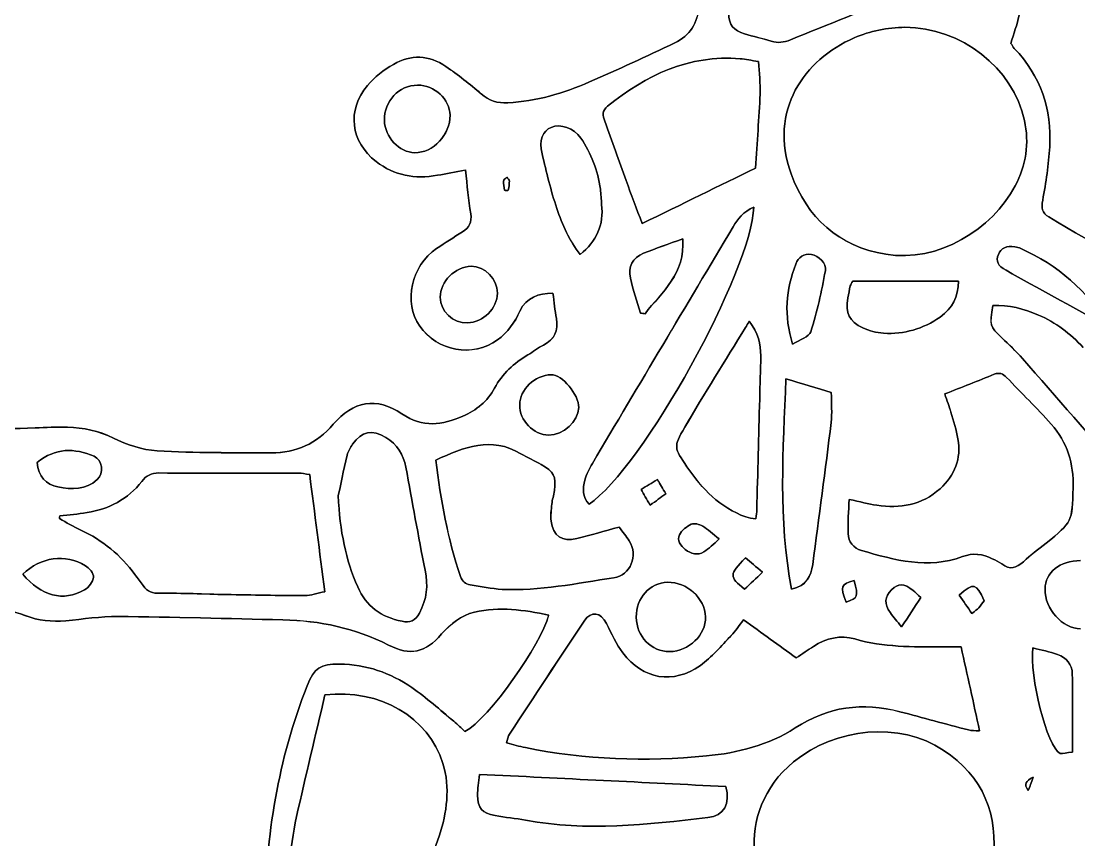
# Model space of a CAD drawing. Extents: x 0 to 300, y 0 to 232.
# Drawn here: x 101.83 to 148.93, y 76.62 to 113.09 of the extents above; entities that cross this region are included whole.
import ezdxf

# ---------------------------------------------------------------- set-up
doc = ezdxf.new("R2010")
doc.units = 0
doc.layers.get('0').update_dxf_attribs({"linetype": 'CONTINUOUS'})

msp = doc.modelspace()

# ---------------------------------------------------------------- linework, layer by layer
at = {"color": 7}
for points in [[(141.189753, 112.816847)], [(141.189753, 112.816847)], [(119.481703, 110.240276)], [(119.481703, 110.240276)], [(123.452517, 106.140826)], [(123.452517, 106.140826)], [(134.451775, 104.810687)], [(134.451775, 104.810687)], [(129.483786, 104.074074)], [(129.483786, 104.074074)], [(126.724349, 102.696717)], [(126.724349, 102.696717)], [(121.865536, 102.171014)], [(121.865536, 102.171014)], [(138.864585, 101.512527)], [(138.864585, 101.512527)], [(129.412672, 100.081225)], [(129.412672, 100.081225)], [(134.248162, 99.728372)], [(134.248162, 99.728372)], [(136.183846, 98.695711)], [(136.183846, 98.695711)], [(135.887083, 97.15967)], [(135.887083, 97.15967)], [(126.660103, 95.879468)], [(126.660103, 95.879468)], [(102.539316, 93.431103)], [(102.539316, 93.431103)], [(115.950882, 91.955015)], [(115.950882, 91.955015)], [(129.839215, 91.526755)], [(129.839215, 91.526755)], [(138.700321, 91.78374)], [(138.700321, 91.78374)], [(103.555664, 91.052707)], [(103.555664, 91.052707)], [(128.458566, 90.550328)], [(128.458566, 90.550328)], [(132.921028, 90.021906)], [(132.921028, 90.021906)], [(101.910018, 88.45596)], [(101.910018, 88.45596)], [(138.924968, 88.171073)], [(138.924968, 88.171073)], [(134.046981, 87.786025)], [(134.046981, 87.786025)], [(141.892025, 87.414571)], [(141.892025, 87.414571)], [(143.607069, 87.51559)], [(143.607069, 87.51559)], [(129.223797, 86.544028)], [(129.223797, 86.544028)], [(133.997187, 86.42455)], [(133.997187, 86.42455)], [(115.359646, 83.073161)], [(115.359646, 83.073161)], [(148.647603, 80.526495)], [(148.647603, 80.526495)], [(122.234844, 79.537046)], [(122.234844, 79.537046)], [(146.901795, 79.409842)], [(146.901795, 79.409842)]]:
    msp.add_lwpolyline(points, close=True, dxfattribs=at)
for points in [[(141.124934, 114.255446), (139.436648, 113.615417), (137.762241, 112.938471), (136.089552, 112.258235)], [(136.089695, 112.258378), (137.762385, 112.938615), (139.436791, 113.61556), (141.125078, 114.255589)], [(132.027877, 113.757074), (131.949895, 113.022893), (131.622225, 112.440242), (130.942132, 112.119726)], [(130.942561, 112.11944), (131.622511, 112.439956), (131.950324, 113.02275), (132.028307, 113.756787)], [(134.03997, 112.524949), (133.57322, 112.667464), (133.340703, 112.93518), (133.341275, 113.418243)], [(133.341418, 113.418386), (133.340846, 112.935324), (133.573363, 112.667607), (134.040113, 112.525092)], [(146.273929, 113.35786), (146.180779, 112.93747), (146.032683, 112.529099), (145.905622, 112.101984)], [(145.905765, 112.101984), (146.03297, 112.529099), (146.180922, 112.93747), (146.274072, 113.35786)], [(141.189753, 112.816847), (140.402058, 112.812269), (139.642694, 112.655731), (138.922536, 112.344516)], [(138.922536, 112.344373), (139.642694, 112.655731), (140.402058, 112.812269), (141.189753, 112.816847)], [(146.512455, 108.670895), (146.01909, 110.997493), (143.671744, 112.825146), (141.189753, 112.816847)], [(141.189753, 112.816847), (143.671887, 112.825146), (146.019233, 110.997493), (146.512455, 108.670752)], [(130.942132, 112.119726), (129.681104, 111.525342), (128.416499, 110.936824), (127.137728, 110.381789)], [(127.138157, 110.381503), (128.416928, 110.936538), (129.68139, 111.524913), (130.942561, 112.11944)], [(135.230742, 112.201143), (134.838397, 112.323769), (134.433174, 112.404899), (134.03997, 112.524949)], [(134.040113, 112.525092), (134.43346, 112.405042), (134.838683, 112.324055), (135.230885, 112.201286)], [(138.922536, 112.344516), (136.701965, 111.384687), (135.098243, 109.103161), (136.1196, 106.293214)], [(136.1196, 106.293071), (135.098243, 109.103018), (136.701965, 111.384544), (138.922536, 112.344373)], [(136.089552, 112.258235), (135.796652, 112.139186), (135.531655, 112.106848), (135.230742, 112.201143)], [(135.230885, 112.201286), (135.531941, 112.107135), (135.796938, 112.139329), (136.089695, 112.258378)], [(145.905622, 112.101984), (145.954844, 112.027864), (145.994765, 111.9433), (146.056007, 111.87934)], [(146.05615, 111.87934), (145.994908, 111.943157), (145.954987, 112.027864), (145.905765, 112.101984)], [(146.056007, 111.87934), (147.23619, 110.651365), (147.731701, 109.167121), (147.635404, 107.491141)], [(147.635547, 107.491141), (147.731844, 109.167121), (147.236333, 110.651365), (146.05615, 111.87934)], [(118.407833, 111.167195), (117.979859, 110.920655), (117.569628, 110.593844), (117.249685, 110.219242)], [(117.250114, 110.218956), (117.570057, 110.593558), (117.980288, 110.920369), (118.408262, 111.166908)], [(120.742015, 111.071469), (119.995386, 111.59016), (119.182937, 111.61377), (118.407833, 111.167195)], [(118.408262, 111.166908), (119.183366, 111.613484), (119.995815, 111.589874), (120.742444, 111.071183)], [(133.853814, 111.41817), (131.566707, 111.597029), (129.667224, 110.692717), (127.941163, 109.298762)], [(127.941163, 109.298762), (129.667224, 110.692574), (131.566707, 111.597029), (133.853814, 111.41817)], [(134.666835, 111.290679), (134.341312, 111.34262), (134.099065, 111.398853), (133.853814, 111.41817)], [(133.853814, 111.41817), (134.099065, 111.398853), (134.341312, 111.342763), (134.666835, 111.290679)], [(134.738379, 109.845784), (134.758554, 110.315826), (134.694165, 110.789444), (134.666835, 111.290679)], [(134.666835, 111.290679), (134.694308, 110.789444), (134.758697, 110.315826), (134.738379, 109.845784)], [(122.314115, 109.85394), (121.815742, 110.289498), (121.28589, 110.693576), (120.742015, 111.071469)], [(120.742444, 111.071183), (121.286319, 110.69329), (121.816171, 110.289211), (122.314544, 109.853654)], [(119.481703, 110.240276), (118.665104, 110.238129), (117.989303, 109.521978), (118.007475, 108.678049)], [(118.007618, 108.678049), (117.989303, 109.522121), (118.665104, 110.238272), (119.481703, 110.240276)], [(120.929746, 108.89683), (120.917726, 109.621137), (120.248078, 110.242279), (119.481703, 110.240276)], [(119.481703, 110.240276), (120.248078, 110.242279), (120.917726, 109.621137), (120.929889, 108.89683)], [(127.137728, 110.381789), (125.978865, 109.878837), (124.777504, 109.520261), (123.500594, 109.453296)], [(123.501023, 109.45301), (124.777934, 109.520117), (125.979294, 109.878694), (127.138157, 110.381503)], [(117.249685, 110.219242), (116.321049, 109.131779), (116.500766, 107.712926), (117.638024, 106.837947)], [(117.638453, 106.837661), (116.501196, 107.71264), (116.321478, 109.131493), (117.250114, 110.218956)], [(123.500594, 109.453296), (123.038136, 109.428971), (122.668685, 109.544299), (122.314115, 109.85394)], [(122.314544, 109.853654), (122.668971, 109.544013), (123.038422, 109.428685), (123.501023, 109.45301)], [(134.527611, 106.541471), (134.605165, 107.714214), (134.692591, 108.779212), (134.738379, 109.845784)], [(134.738379, 109.845784), (134.692591, 108.779212), (134.605165, 107.714357), (134.527611, 106.541471)], [(127.941163, 109.298762), (127.69076, 109.096579), (127.730109, 108.886384), (127.824547, 108.629972)], [(127.824547, 108.629972), (127.730109, 108.886384), (127.69076, 109.096579), (127.941163, 109.298762)], [(119.363942, 107.230006), (120.166804, 107.217987), (120.943911, 108.045317), (120.929746, 108.89683)], [(120.929889, 108.89683), (120.944054, 108.045317), (120.166947, 107.217987), (119.364085, 107.230006)], [(118.007475, 108.678049), (118.02393, 107.913677), (118.654372, 107.240595), (119.363942, 107.230006)], [(119.364085, 107.230006), (118.654515, 107.240595), (118.02393, 107.913677), (118.007618, 108.678049)], [(125.026762, 107.178781), (124.883818, 107.779604), (125.055952, 108.210154), (125.432844, 108.360252)], [(125.432987, 108.360252), (125.055952, 108.210154), (124.883961, 107.779604), (125.026905, 107.178781)], [(125.432844, 108.360252), (125.857097, 108.529238), (126.441609, 108.33464), (126.751536, 107.881912)], [(126.751679, 107.881912), (126.441752, 108.33464), (125.857241, 108.529095), (125.432987, 108.360252)], [(127.824547, 108.629972), (128.147781, 107.75113), (128.453845, 106.866279), (128.772643, 105.985863)], [(128.772643, 105.985863), (128.453702, 106.866135), (128.147781, 107.75113), (127.824547, 108.629972)], [(146.097931, 105.747623), (146.58872, 106.674542), (146.729518, 107.646819), (146.512455, 108.670895)], [(146.512455, 108.670752), (146.729518, 107.646819), (146.588577, 106.674399), (146.097931, 105.74748)], [(126.751536, 107.881912), (127.221291, 107.195952), (127.505176, 106.430578), (127.62494, 105.607683)], [(127.625083, 105.607683), (127.505462, 106.430578), (127.221434, 107.195952), (126.751679, 107.881912)], [(147.635404, 107.491141), (147.589759, 106.694431), (147.467562, 105.89815), (147.322472, 105.112315)], [(147.322615, 105.112315), (147.467705, 105.89815), (147.589759, 106.694431), (147.635547, 107.491141)], [(125.685536, 104.744438), (125.420252, 105.540718), (125.221218, 106.361038), (125.026762, 107.178781)], [(125.026905, 107.178781), (125.221361, 106.361038), (125.420395, 105.540862), (125.685679, 104.744438)], [(117.638024, 106.837947), (118.448756, 106.21423), (119.369952, 106.044958), (120.364837, 106.224962)], [(120.365266, 106.224675), (119.370381, 106.044672), (118.449042, 106.213944), (117.638453, 106.837661)], [(120.364837, 106.224962), (120.762906, 106.296934), (121.159973, 106.374774), (121.612415, 106.46034)], [(121.612844, 106.460054), (121.160402, 106.374488), (120.763335, 106.296648), (120.365266, 106.224675)], [(121.612415, 106.46034), (121.694118, 105.769944), (121.751639, 105.136497), (121.84994, 104.509346)], [(121.850369, 104.50906), (121.752068, 105.136211), (121.694547, 105.769658), (121.612844, 106.460054)], [(129.483786, 104.074074), (131.241756, 104.934172), (132.936052, 105.762933), (134.527611, 106.541471)], [(134.527611, 106.541471), (132.936052, 105.762933), (131.241756, 104.934172), (129.483786, 104.074074)], [(123.452517, 106.140826), (123.386696, 106.064847), (123.312148, 106.018201), (123.310574, 105.969265)], [(123.310574, 105.969265), (123.312005, 106.018057), (123.386696, 106.064847), (123.452517, 106.140826)], [(123.572281, 105.974988), (123.571422, 106.027072), (123.500165, 106.077868), (123.452517, 106.140826)], [(123.452517, 106.140826), (123.500165, 106.078011), (123.571422, 106.027072), (123.572281, 105.974988)], [(128.772643, 105.985863), (128.996002, 105.369157), (129.229664, 104.756171), (129.483786, 104.074074)], [(129.483786, 104.074074), (129.229664, 104.756171), (128.996002, 105.369157), (128.772643, 105.985863)], [(136.1196, 106.293214), (136.836467, 104.3209), (138.220979, 103.060158), (140.335808, 102.704873)], [(140.335808, 102.70473), (138.220979, 103.060015), (136.836467, 104.320757), (136.1196, 106.293071)], [(123.310574, 105.969265), (123.306281, 105.832473), (123.327458, 105.693679), (123.354073, 105.558891)], [(123.354073, 105.558891), (123.327458, 105.693679), (123.306424, 105.832473), (123.310574, 105.969265)], [(123.354073, 105.558891), (123.356648, 105.546442), (123.521342, 105.545297), (123.523631, 105.556458)], [(123.523631, 105.556458), (123.521342, 105.545297), (123.356648, 105.546442), (123.354073, 105.558891)], [(123.523631, 105.556458), (123.55139, 105.694108), (123.574856, 105.835192), (123.572281, 105.974988)], [(123.572281, 105.974988), (123.574856, 105.835192), (123.55139, 105.694108), (123.523631, 105.556458)], [(127.62494, 105.607683), (127.657707, 105.38275), (127.657707, 105.153238), (127.681746, 104.926874)], [(127.681889, 104.926874), (127.65785, 105.153238), (127.657707, 105.38275), (127.625083, 105.607683)], [(140.335808, 102.704873), (142.665269, 102.313529), (145.082012, 103.829681), (146.097931, 105.747623)], [(146.097931, 105.74748), (145.082012, 103.829681), (142.665412, 102.313386), (140.335808, 102.70473)], [(147.322472, 105.112315), (147.259657, 104.770766), (147.286986, 104.552415), (147.593765, 104.366688)], [(147.593908, 104.366688), (147.287129, 104.552415), (147.2598, 104.770766), (147.322615, 105.112315)], [(126.724349, 102.696717), (126.237566, 103.314138), (125.926781, 104.019844), (125.685536, 104.744438)], [(125.685679, 104.744438), (125.926781, 104.019844), (126.237423, 103.314138), (126.724349, 102.696717)], [(126.724349, 102.696717), (127.46783, 103.287667), (127.778473, 104.020417), (127.681889, 104.926874)], [(127.681746, 104.926874), (127.778473, 104.020274), (127.46783, 103.287524), (126.724349, 102.696717)], [(127.11927, 91.573687), (129.488795, 93.157806), (134.39683, 102.009612), (134.451775, 104.810687)], [(134.451775, 104.810687), (134.39683, 102.009612), (129.488795, 93.157949), (127.11927, 91.573544)], [(134.451775, 104.810687), (133.994755, 104.598918), (133.746212, 104.280406), (133.534729, 103.925264)], [(133.534729, 103.925121), (133.746212, 104.280406), (133.994612, 104.598775), (134.451775, 104.810687)], [(121.84994, 104.509346), (121.90789, 104.139322), (121.786409, 103.893641), (121.482348, 103.703478)], [(121.482778, 103.703192), (121.786838, 103.893355), (121.908319, 104.139036), (121.850369, 104.50906)], [(147.593765, 104.366688), (149.692855, 103.096216), (151.833011, 101.930198), (154.321727, 101.612688)], [(154.32187, 101.612688), (151.833154, 101.930198), (149.692998, 103.096216), (147.593908, 104.366688)], [(121.482348, 103.703478), (121.094868, 103.461518), (120.710107, 103.214835), (120.330639, 102.960569)], [(120.331069, 102.960283), (120.710536, 103.214549), (121.095441, 103.461232), (121.482778, 103.703192)], [(133.534729, 103.925264), (131.444225, 100.414618), (129.352576, 96.904689), (127.267222, 93.390895)], [(127.267222, 93.390752), (129.352576, 96.904545), (131.444225, 100.414475), (133.534729, 103.925121)], [(131.29012, 103.392407), (130.651808, 103.158316), (130.092336, 102.970013), (129.546173, 102.748228)], [(129.546316, 102.748228), (130.092336, 102.970013), (130.651951, 103.158316), (131.290263, 103.392407)], [(129.61328, 100.059762), (130.362056, 101.026746), (131.418183, 101.832327), (131.29012, 103.392407)], [(131.290263, 103.392407), (131.418326, 101.832327), (130.362199, 101.026746), (129.613424, 100.059762)], [(120.330639, 102.960569), (119.193811, 102.198201), (118.839957, 100.566863), (119.577142, 99.506444)], [(119.577571, 99.506158), (118.840386, 100.566577), (119.19424, 102.197915), (120.331069, 102.960283)], [(129.546173, 102.748228), (129.057243, 102.549766), (128.843328, 102.155275), (128.959229, 101.644167)], [(128.959372, 101.644167), (128.843471, 102.155275), (129.057387, 102.549766), (129.546316, 102.748228)], [(137.029206, 102.70058), (136.683364, 102.752091), (136.44498, 102.570943), (136.329509, 102.272177)], [(136.329509, 102.272034), (136.445123, 102.5708), (136.683507, 102.751948), (137.029206, 102.700437)], [(137.642764, 101.970406), (137.702145, 102.29922), (137.334554, 102.655221), (137.029206, 102.70058)], [(137.029206, 102.700437), (137.334554, 102.655221), (137.702145, 102.299077), (137.642764, 101.970263)], [(145.69371, 101.991583), (145.317677, 102.201349), (145.233971, 102.396806), (145.350587, 102.693998)], [(145.350587, 102.694141), (145.234114, 102.396949), (145.31782, 102.201492), (145.69371, 101.991726)], [(146.08677, 103.040126), (145.716747, 103.100938), (145.462338, 102.978742), (145.350587, 102.694141)], [(145.350587, 102.693998), (145.462195, 102.978598), (145.716747, 103.100795), (146.08677, 103.039983)], [(146.347905, 102.962716), (146.26563, 102.999346), (146.175771, 103.025388), (146.08677, 103.040126)], [(146.08677, 103.039983), (146.175771, 103.025245), (146.26563, 102.999203), (146.347905, 102.962573)], [(150.257763, 99.521182), (149.296933, 101.086413), (147.996842, 102.229966), (146.347905, 102.962716)], [(146.347905, 102.962573), (147.996842, 102.229966), (149.296933, 101.086556), (150.257763, 99.521182)], [(136.329509, 102.272177), (135.890947, 101.13821), (135.781628, 99.986072), (136.183846, 98.695711)], [(136.183846, 98.695711), (135.781628, 99.986215), (135.89109, 101.13821), (136.329509, 102.272034)], [(121.865536, 102.171014), (121.164981, 102.16157), (120.491469, 101.487773), (120.489323, 100.793943)], [(120.489466, 100.793943), (120.491469, 101.48763), (121.164838, 102.161427), (121.865536, 102.171014)], [(121.865536, 102.171014), (122.48124, 102.179456), (123.043716, 101.603673), (123.037134, 100.972086)], [(123.036991, 100.972086), (123.043716, 101.603673), (122.48124, 102.179313), (121.865536, 102.171014)], [(136.995008, 99.251605), (137.275029, 100.138317), (137.477355, 101.053932), (137.642764, 101.970406)], [(137.642764, 101.970263), (137.477212, 101.053789), (137.275029, 100.138174), (136.995008, 99.251462)], [(145.69371, 101.991726), (147.130449, 101.190867), (148.570765, 100.396876), (150.01151, 99.603314)], [(150.01151, 99.603171), (148.570908, 100.396732), (147.130449, 101.190867), (145.69371, 101.991583)], [(128.959229, 101.644167), (129.079136, 101.116175), (129.25914, 100.601776), (129.412672, 100.081225)], [(129.412672, 100.081225), (129.25914, 100.601776), (129.079136, 101.116032), (128.959372, 101.644167)], [(138.649668, 100.758886), (138.679717, 100.939319), (138.713199, 101.119466), (138.755124, 101.297323)], [(138.755124, 101.29718), (138.713199, 101.119323), (138.679717, 100.939176), (138.649668, 100.758743)], [(138.864585, 101.512527), (138.814791, 101.417087), (138.770291, 101.360568), (138.755124, 101.29718)], [(138.755124, 101.297323), (138.770148, 101.360711), (138.814791, 101.417087), (138.864585, 101.512527)], [(143.56958, 101.512384), (141.985747, 101.512527), (140.42023, 101.512527), (138.864585, 101.512527)], [(138.864585, 101.512527), (140.42023, 101.512527), (141.985747, 101.512527), (143.56958, 101.512527)], [(143.56958, 101.512527), (143.566003, 100.810541), (143.314455, 100.295856), (142.757417, 99.911237)], [(142.757417, 99.911094), (143.314455, 100.295713), (143.56586, 100.810398), (143.56958, 101.512384)], [(121.703991, 99.648815), (122.418711, 99.679293), (123.029837, 100.28584), (123.036991, 100.972086)], [(123.037134, 100.972086), (123.02998, 100.28584), (122.418854, 99.679293), (121.704134, 99.648815)], [(124.042894, 100.177237), (124.32678, 100.797091), (124.861497, 100.957205), (125.511399, 100.973374)], [(125.511828, 100.973088), (124.861926, 100.956919), (124.327209, 100.796804), (124.043324, 100.17695)], [(125.511399, 100.973374), (125.565056, 100.568866), (125.599684, 100.205425), (125.66393, 99.847564)], [(125.664359, 99.847277), (125.600113, 100.205139), (125.565486, 100.56858), (125.511828, 100.973088)], [(120.489323, 100.793943), (120.48732, 100.167936), (121.066823, 99.621772), (121.703991, 99.648815)], [(121.704134, 99.648815), (121.066823, 99.621772), (120.487463, 100.167936), (120.489466, 100.793943)], [(139.316026, 99.425886), (138.69145, 99.71807), (138.535485, 100.071495), (138.649668, 100.758886)], [(138.649668, 100.758743), (138.535485, 100.071209), (138.69145, 99.717927), (139.316026, 99.425742)], [(145.099039, 100.423347), (144.952518, 99.529624), (144.964823, 99.495855), (145.497394, 98.982601)], [(145.49768, 98.982601), (144.96511, 99.495855), (144.952661, 99.529624), (145.099325, 100.423347)], [(147.134455, 99.998664), (146.483408, 100.275251), (145.810898, 100.463411), (145.099039, 100.423347)], [(145.099325, 100.423347), (145.811184, 100.463411), (146.483694, 100.275251), (147.134741, 99.998664)], [(123.044432, 98.891169), (123.503599, 99.219554), (123.809662, 99.668132), (124.042894, 100.177237)], [(124.043324, 100.17695), (123.810092, 99.667703), (123.504028, 99.219268), (123.044861, 98.890882)], [(129.412672, 100.081225), (129.479494, 100.074071), (129.546459, 100.066916), (129.61328, 100.059762)], [(129.613424, 100.059762), (129.546459, 100.067059), (129.479494, 100.074071), (129.412672, 100.081225)], [(142.757417, 99.911237), (141.993331, 99.383532), (141.155841, 99.130554), (140.236649, 99.190936)], [(140.236649, 99.190793), (141.155841, 99.13041), (141.993331, 99.383389), (142.757417, 99.911094)], [(149.120649, 98.557775), (148.559461, 99.170904), (147.904694, 99.671423), (147.134455, 99.998664)], [(147.134741, 99.998664), (147.90498, 99.671423), (148.559747, 99.170904), (149.120935, 98.557775)], [(119.577142, 99.506444), (120.359114, 98.381778), (121.93708, 98.099467), (123.044432, 98.891169)], [(123.044861, 98.890882), (121.937509, 98.099181), (120.359543, 98.381349), (119.577571, 99.506158)], [(125.66393, 99.847564), (125.761372, 99.305406), (125.593102, 98.915207), (125.087431, 98.663517)], [(125.087861, 98.663231), (125.593674, 98.915064), (125.761801, 99.30512), (125.664359, 99.847277)], [(131.382125, 94.997479), (132.254528, 96.498178), (133.184165, 97.965823), (134.089192, 99.447778)], [(134.089335, 99.447492), (133.184309, 97.96568), (132.254671, 96.498035), (131.382268, 94.997193)], [(134.089192, 99.447778), (134.136983, 99.525617), (134.17948, 99.606748), (134.248162, 99.728372)], [(134.248162, 99.728372), (134.17948, 99.606605), (134.136983, 99.525617), (134.089335, 99.447492)], [(134.766138, 98.174588), (134.76857, 98.704583), (134.666835, 99.209681), (134.248162, 99.728372)], [(134.248162, 99.728372), (134.666692, 99.209681), (134.768427, 98.704583), (134.765995, 98.174874)], [(140.236649, 99.190936), (139.924719, 99.211398), (139.598909, 99.293673), (139.316026, 99.425886)], [(139.316026, 99.425742), (139.598909, 99.29353), (139.924719, 99.211255), (140.236649, 99.190793)], [(136.183846, 98.695711), (136.50937, 98.90791), (136.92375, 99.025671), (136.995008, 99.251605)], [(136.995008, 99.251462), (136.92375, 99.025527), (136.50937, 98.90791), (136.183846, 98.695711)], [(145.497394, 98.982601), (145.810469, 98.681117), (146.136851, 98.389791), (146.422453, 98.063695)], [(146.422739, 98.063695), (146.137137, 98.389791), (145.810898, 98.680973), (145.49768, 98.982601)], [(125.087431, 98.663517), (124.843181, 98.541893), (124.628121, 98.363177), (124.393458, 98.220519)], [(124.393887, 98.220233), (124.628551, 98.362891), (124.843611, 98.541606), (125.087861, 98.663231)], [(124.393458, 98.220519), (123.77804, 97.846632), (123.257775, 97.391614), (122.909787, 96.738135)], [(122.910216, 96.737849), (123.258204, 97.391328), (123.778469, 97.846346), (124.393887, 98.220233)], [(134.765995, 98.174874), (134.763133, 97.534988), (134.734945, 96.895245), (134.718347, 96.255359)], [(134.71849, 96.255072), (134.735088, 96.894959), (134.763276, 97.534702), (134.766138, 98.174588)], [(146.422453, 98.063695), (147.944329, 96.325471), (149.46878, 94.589108), (150.963326, 92.827418)], [(150.963613, 92.827418), (149.469066, 94.589108), (147.944472, 96.325328), (146.422739, 98.063695)], [(125.42898, 97.338386), (124.702097, 97.321645), (124.035454, 96.683189), (124.030303, 95.999519)], [(124.030303, 95.999519), (124.035454, 96.683189), (124.702097, 97.321645), (125.42898, 97.338386)], [(126.660103, 95.879468), (126.674126, 96.45053), (125.915477, 97.34969), (125.42898, 97.338386)], [(125.42898, 97.338386), (125.915334, 97.34969), (126.674126, 96.45053), (126.660103, 95.879468)], [(135.887083, 97.15967), (135.764171, 93.966965), (135.536233, 90.883005), (136.140634, 87.792607)], [(136.140634, 87.79275), (135.536233, 90.883005), (135.764171, 93.967108), (135.887083, 97.15967)], [(137.90862, 96.54697), (137.262581, 96.742857), (136.618688, 96.937885), (135.887083, 97.15967)], [(135.887083, 97.15967), (136.618688, 96.937885), (137.262581, 96.742857), (137.90862, 96.547114)], [(145.163429, 97.360278), (144.447849, 97.067522), (143.727262, 96.787071), (142.959313, 96.482295)], [(142.959456, 96.482295), (143.727405, 96.787071), (144.447992, 97.067522), (145.163572, 97.360278)], [(145.712311, 97.221484), (145.555201, 97.385748), (145.392225, 97.453857), (145.163429, 97.360278)], [(145.163572, 97.360278), (145.392368, 97.453857), (145.555344, 97.385891), (145.712454, 97.221484)], [(147.702368, 95.138849), (147.060622, 95.852425), (146.375664, 96.527081), (145.712311, 97.221484)], [(145.712454, 97.221484), (146.375807, 96.527081), (147.060765, 95.852568), (147.702512, 95.138849)], [(122.909787, 96.738135), (122.600146, 96.156772), (122.104635, 95.748973), (121.495083, 95.488983)], [(121.495512, 95.488697), (122.105064, 95.748687), (122.600718, 96.156485), (122.910216, 96.737849)], [(118.785297, 95.596871), (117.651617, 96.362388), (116.61123, 96.174657), (115.729955, 95.134843)], [(115.730385, 95.134556), (116.611659, 96.174371), (117.652046, 96.361959), (118.785726, 95.596585)], [(134.718347, 96.255359), (134.675564, 94.610142), (134.633639, 92.964925), (134.589568, 91.319708)], [(134.589711, 91.319421), (134.633782, 92.964638), (134.675707, 94.609855), (134.71849, 96.255072)], [(137.90862, 96.547114), (137.90862, 96.066913), (137.95312, 95.631784), (137.901179, 95.208532)], [(137.901179, 95.208389), (137.95312, 95.631641), (137.90862, 96.06677), (137.90862, 96.54697)], [(142.959313, 96.482295), (143.064196, 96.180667), (143.163928, 95.929549), (143.238476, 95.671133)], [(143.238619, 95.671133), (143.164071, 95.929549), (143.064339, 96.180667), (142.959456, 96.482295)], [(124.030303, 95.999519), (124.025009, 95.298821), (124.639282, 94.657933), (125.321093, 94.652495)], [(125.321093, 94.652495), (124.639282, 94.657933), (124.025009, 95.298821), (124.030303, 95.999519)], [(125.321093, 94.652495), (125.985876, 94.647344), (126.644507, 95.250743), (126.660103, 95.879468)], [(126.660103, 95.879468), (126.644507, 95.250743), (125.986019, 94.647344), (125.321093, 94.652495)], [(143.238476, 95.671133), (143.352373, 95.276642), (143.476287, 94.882007), (143.547258, 94.479074)], [(143.547401, 94.479074), (143.47643, 94.882007), (143.352517, 95.276642), (143.238619, 95.671133)], [(121.495083, 95.488983), (120.575891, 95.096924), (119.723806, 94.962995), (118.785297, 95.596871)], [(118.785726, 95.596585), (119.724236, 94.962709), (120.576463, 95.096638), (121.495512, 95.488697)], [(137.901179, 95.208532), (137.642764, 93.101001), (137.363028, 90.99633), (137.081575, 88.891803)], [(137.081575, 88.89166), (137.363028, 90.996187), (137.642764, 93.101001), (137.901179, 95.208389)], [(102.448742, 94.973154), (100.687481, 94.910482), (98.92622, 94.844805), (97.165102, 94.777554)], [(97.165532, 94.777268), (98.926649, 94.844519), (100.68791, 94.910339), (102.449171, 94.972868)], [(103.890202, 95.000341), (103.410145, 95.011215), (102.929085, 94.990324), (102.448742, 94.973154)], [(102.449171, 94.972868), (102.929515, 94.990038), (103.410574, 95.011072), (103.890632, 95.000054)], [(105.935921, 94.518423), (105.272997, 94.844948), (104.603206, 94.984315), (103.890202, 95.000341)], [(103.890632, 95.000054), (104.603635, 94.984029), (105.273427, 94.844662), (105.93635, 94.518137)], [(115.729955, 95.134843), (114.987619, 94.259006), (114.072433, 93.858791), (112.965367, 93.861366)], [(112.965796, 93.86108), (114.072719, 93.858504), (114.988048, 94.258719), (115.730385, 95.134556)], [(118.071006, 94.546182), (117.478625, 94.909051), (116.991556, 94.816044), (116.592056, 94.24856)], [(116.592056, 94.24856), (116.991556, 94.816044), (117.478625, 94.909051), (118.071006, 94.546182)], [(131.482, 93.236647), (130.908363, 94.08587), (130.864578, 94.107047), (131.382125, 94.997479)], [(131.382268, 94.997193), (130.864721, 94.106761), (130.908506, 94.085584), (131.482143, 93.236361)], [(148.675219, 92.293989), (148.708987, 93.377445), (148.423957, 94.336416), (147.702368, 95.138849)], [(147.702512, 95.138849), (148.4241, 94.336559), (148.70913, 93.377445), (148.675362, 92.293989)], [(107.888775, 93.951225), (107.225852, 93.989715), (106.537602, 94.222089), (105.935921, 94.518423)], [(105.93635, 94.518137), (106.538032, 94.221803), (107.226281, 93.989429), (107.889204, 93.950939)], [(116.592056, 94.24856), (116.488461, 94.101467), (116.393451, 93.932624), (116.351956, 93.76006)], [(116.351956, 93.76006), (116.393451, 93.932624), (116.488604, 94.101467), (116.592056, 94.24856)], [(118.963298, 93.219048), (118.856268, 93.780951), (118.570523, 94.240404), (118.071006, 94.546182)], [(118.071006, 94.546182), (118.570666, 94.240261), (118.856268, 93.780808), (118.963298, 93.219048)], [(124.083245, 93.823019), (122.759402, 94.605563), (121.549313, 94.115918), (120.297872, 93.538704)], [(120.298015, 93.538561), (121.549313, 94.115775), (122.759545, 94.60542), (124.083388, 93.822876)], [(143.547258, 94.479074), (143.702937, 93.596512), (143.410896, 92.864334), (142.750405, 92.262796)], [(142.750549, 92.262796), (143.411039, 92.864334), (143.70308, 93.596512), (143.547401, 94.479074)], [(105.078971, 93.704829), (104.205424, 94.077142), (103.358633, 94.098891), (102.539316, 93.431103)], [(102.539316, 93.431103), (103.358633, 94.098891), (104.205424, 94.077285), (105.078828, 93.704686)], [(112.965367, 93.861366), (111.272645, 93.865086), (109.577204, 93.85321), (107.888775, 93.951225)], [(107.889204, 93.950939), (109.577491, 93.852924), (111.273074, 93.8648), (112.965796, 93.86108)], [(116.351956, 93.76006), (116.186833, 93.074386), (116.044604, 92.383418), (115.950882, 91.955015)], [(115.950882, 91.955015), (116.044604, 92.383418), (116.186833, 93.074386), (116.351956, 93.76006)], [(124.990561, 93.341101), (124.691366, 93.507368), (124.377862, 93.649025), (124.083245, 93.823019)], [(124.083388, 93.822876), (124.378005, 93.648882), (124.691509, 93.507225), (124.990704, 93.340958)], [(102.539316, 93.431103), (102.601559, 92.810104), (102.935238, 92.448523), (103.468954, 92.34135)], [(103.468811, 92.341207), (102.935238, 92.44838), (102.601559, 92.810104), (102.539316, 93.431103)], [(105.078828, 93.704686), (105.4437, 93.549007), (105.53313, 92.954765), (105.215476, 92.666159)], [(105.215619, 92.666302), (105.533273, 92.954909), (105.443844, 93.54915), (105.078971, 93.704829)], [(120.297872, 93.538704), (120.512503, 91.749112), (120.824147, 90.026485), (121.394207, 88.354797)], [(121.39435, 88.354654), (120.82429, 90.026342), (120.512503, 91.748969), (120.298015, 93.538561)], [(125.57636, 92.177373), (125.658779, 92.81454), (125.54946, 93.030459), (124.990561, 93.341101)], [(124.990704, 93.340958), (125.549746, 93.030316), (125.658922, 92.814397), (125.576503, 92.177229)], [(127.267222, 93.390895), (127.128571, 93.15752), (127.001938, 92.904971), (126.933829, 92.644409)], [(126.933829, 92.644266), (127.001938, 92.904685), (127.128571, 93.157377), (127.267222, 93.390752)], [(107.956169, 92.963351), (107.623348, 92.965354), (107.402422, 92.84187), (107.204389, 92.588605)], [(107.204389, 92.588605), (107.402565, 92.842013), (107.623348, 92.965354), (107.956169, 92.963351)], [(114.199638, 92.953907), (112.118577, 92.957627), (110.037373, 92.951474), (107.956169, 92.963351)], [(107.956169, 92.963351), (110.03723, 92.951474), (112.118434, 92.957627), (114.199638, 92.953907)], [(114.679695, 92.892523), (114.466352, 92.920711), (114.332995, 92.953621), (114.199638, 92.953907)], [(114.199638, 92.953907), (114.332995, 92.953907), (114.466352, 92.920854), (114.679695, 92.892523)], [(115.351347, 87.674847), (115.121119, 89.463151), (114.900765, 91.17519), (114.679695, 92.892523)], [(114.679695, 92.892523), (114.900765, 91.17519), (115.121119, 89.463151), (115.351347, 87.674847)], [(119.821106, 88.636536), (119.507602, 90.158412), (119.254194, 91.692307), (118.963298, 93.219048)], [(118.963298, 93.219048), (119.254051, 91.692307), (119.507602, 90.158269), (119.821106, 88.636536)], [(134.095631, 91.005202), (132.951076, 91.42688), (132.148071, 92.250776), (131.482, 93.236647)], [(131.482143, 93.236361), (132.148214, 92.25049), (132.951219, 91.426737), (134.095774, 91.004916)], [(105.215476, 92.666159), (104.712095, 92.208852), (104.07779, 92.219011), (103.468811, 92.341207)], [(103.468954, 92.34135), (104.077933, 92.219154), (104.712095, 92.208852), (105.215619, 92.666302)], [(107.204389, 92.588605), (106.582961, 91.793613), (105.745901, 91.358055), (104.762605, 91.196366)], [(104.762605, 91.196366), (105.745901, 91.358198), (106.582961, 91.793756), (107.204389, 92.588605)], [(126.933829, 92.644409), (126.836816, 92.272955), (126.819931, 91.890626), (127.11927, 91.573687)], [(127.11927, 91.573544), (126.819931, 91.890626), (126.836816, 92.272955), (126.933829, 92.644266)], [(130.169317, 92.671882), (129.89273, 92.506902), (129.682392, 92.381272), (129.434851, 92.233606)], [(129.434851, 92.233463), (129.682392, 92.381129), (129.89273, 92.506759), (130.169317, 92.671739)], [(130.539913, 92.036861), (130.40441, 92.268948), (130.297953, 92.451241), (130.169317, 92.671882)], [(130.169317, 92.671739), (130.297953, 92.451241), (130.40441, 92.268948), (130.539913, 92.036718)], [(115.950882, 91.955015), (116.026862, 90.362025), (116.284705, 89.088405), (116.81656, 87.883897)], [(116.81656, 87.883897), (116.284705, 89.088405), (116.026862, 90.362025), (115.950882, 91.955015)], [(125.460317, 91.5724), (125.482066, 91.77587), (125.550032, 91.974046), (125.57636, 92.177373)], [(125.576503, 92.177229), (125.550175, 91.973902), (125.482209, 91.775727), (125.46046, 91.572257)], [(129.434851, 92.233606), (129.566205, 92.003951), (129.676096, 91.812071), (129.839215, 91.526755)], [(129.839215, 91.526755), (129.675953, 91.812071), (129.566205, 92.003951), (129.434851, 92.233463)], [(129.839215, 91.526755), (130.107933, 91.722355), (130.303247, 91.864441), (130.539913, 92.036861)], [(130.539913, 92.036718), (130.303247, 91.864441), (130.107933, 91.722355), (129.839215, 91.526755)], [(142.750405, 92.262796), (141.937241, 91.522176), (140.974407, 91.370074), (139.933733, 91.526612)], [(139.933876, 91.526612), (140.974407, 91.369931), (141.937384, 91.522176), (142.750549, 92.262796)], [(147.470567, 89.836895), (148.650894, 90.785849), (148.628286, 90.786278), (148.675219, 92.293989)], [(148.675362, 92.293989), (148.628429, 90.786278), (148.651037, 90.785849), (147.47071, 89.836895)], [(125.430841, 90.822193), (125.40394, 91.06859), (125.433559, 91.323714), (125.460317, 91.5724)], [(125.46046, 91.572257), (125.433702, 91.323571), (125.404083, 91.068446), (125.430984, 90.82205)], [(138.700321, 91.78374), (138.681863, 91.255748), (138.643373, 90.761811), (138.654533, 90.269304)], [(138.654677, 90.269304), (138.643373, 90.761811), (138.681863, 91.255605), (138.700321, 91.78374)], [(139.933733, 91.526612), (139.554123, 91.583847), (139.180522, 91.682291), (138.700321, 91.78374)], [(138.700321, 91.78374), (139.180379, 91.682291), (139.554123, 91.58399), (139.933876, 91.526612)], [(103.555664, 91.052707), (103.547222, 91.011784), (103.538923, 90.970861), (103.530481, 90.929795)], [(103.530481, 90.929795), (103.538923, 90.970718), (103.547365, 91.011641), (103.555664, 91.052707)], [(103.530481, 90.929795), (103.848278, 90.757947), (104.158205, 90.569072), (104.485445, 90.417543)], [(104.485445, 90.417543), (104.158205, 90.569072), (103.848278, 90.757947), (103.530481, 90.929795)], [(104.762605, 91.196366), (104.363249, 91.130403), (103.958169, 91.099496), (103.555664, 91.052707)], [(103.555664, 91.052707), (103.958169, 91.099496), (104.363249, 91.130546), (104.762605, 91.196366)], [(134.551078, 90.923213), (134.384238, 90.95183), (134.231421, 90.955264), (134.095631, 91.005202)], [(134.095774, 91.004916), (134.231421, 90.954835), (134.384381, 90.951544), (134.551221, 90.922927)], [(134.589568, 91.319708), (134.586563, 91.207241), (134.568248, 91.095204), (134.551078, 90.923213)], [(134.551221, 90.922927), (134.568391, 91.094918), (134.586706, 91.206955), (134.589711, 91.319421)], [(126.576254, 90.040222), (125.932218, 89.873668), (125.5031, 90.160844), (125.430841, 90.822193)], [(125.430984, 90.82205), (125.503243, 90.160701), (125.932361, 89.873525), (126.576397, 90.040079)], [(128.458566, 90.550328), (127.805087, 90.372613), (127.192388, 90.199478), (126.576254, 90.040222)], [(126.576397, 90.040079), (127.192531, 90.199478), (127.805087, 90.372613), (128.458566, 90.550328)], [(128.911294, 89.934623), (128.779082, 90.142672), (128.619253, 90.333407), (128.458566, 90.550328)], [(128.458566, 90.550328), (128.619253, 90.333407), (128.779082, 90.142672), (128.911438, 89.93448)], [(131.148034, 90.20606), (131.24748, 90.406239), (131.465974, 90.584239), (131.67388, 90.680537)], [(131.674023, 90.680537), (131.465974, 90.584096), (131.247623, 90.406239), (131.148177, 90.20606)], [(131.67388, 90.680537), (131.805091, 90.741492), (132.038037, 90.675815), (132.182984, 90.592825)], [(132.183127, 90.592825), (132.03818, 90.675815), (131.805234, 90.741492), (131.674023, 90.680537)], [(132.182984, 90.592825), (132.416789, 90.459038), (132.615537, 90.26401), (132.921028, 90.021906)], [(132.921028, 90.021906), (132.615537, 90.263867), (132.416789, 90.459038), (132.183127, 90.592825)], [(104.485445, 90.417543), (105.462159, 89.964815), (106.26402, 89.305755), (106.895607, 88.435928)], [(106.895607, 88.435928), (106.263877, 89.305755), (105.462159, 89.964815), (104.485445, 90.417543)], [(131.148177, 90.20606), (131.024836, 89.95766), (131.202264, 89.722425), (131.407022, 89.555013)], [(131.406879, 89.555013), (131.202121, 89.722425), (131.024836, 89.957517), (131.148034, 90.20606)], [(132.921028, 90.021906), (132.649305, 89.790391), (132.462433, 89.585633), (132.234925, 89.448842)], [(132.235068, 89.448842), (132.462433, 89.585777), (132.649305, 89.790391), (132.921028, 90.021906)], [(138.654533, 90.269304), (138.663119, 89.888549), (138.897066, 89.613822), (139.253783, 89.510513)], [(139.253926, 89.510513), (138.897209, 89.613822), (138.663119, 89.888549), (138.654677, 90.269304)], [(128.21632, 88.292554), (128.973967, 88.404448), (129.316804, 89.296311), (128.911294, 89.934623)], [(128.911438, 89.93448), (129.316804, 89.296168), (128.97411, 88.404448), (128.216463, 88.292411)], [(132.234925, 89.448842), (131.952471, 89.279141), (131.657282, 89.350255), (131.406879, 89.555013)], [(131.407022, 89.555013), (131.657425, 89.350112), (131.952614, 89.279141), (132.235068, 89.448842)], [(139.253783, 89.510513), (140.730586, 89.082682), (142.21297, 88.662864), (143.752159, 89.239505)], [(143.752302, 89.239505), (142.21297, 88.662864), (140.730729, 89.082539), (139.253926, 89.510513)], [(146.461659, 89.011281), (146.779885, 89.306041), (147.131737, 89.564457), (147.470567, 89.836895)], [(147.47071, 89.836895), (147.13188, 89.5646), (146.780028, 89.306041), (146.461802, 89.011281)], [(104.688343, 88.833424), (103.809501, 89.377728), (102.679541, 89.221047), (101.910018, 88.45596)], [(101.910018, 88.45596), (102.679541, 89.221047), (103.809501, 89.377728), (104.688343, 88.833424)], [(134.046981, 87.786025), (133.351434, 88.34564), (133.357444, 88.433066), (134.089908, 89.175975)], [(134.089908, 89.175832), (133.357301, 88.433209), (133.351434, 88.345783), (134.046981, 87.786025)], [(134.089908, 89.175975), (134.314268, 88.987529), (134.543923, 88.794647), (134.846553, 88.540381)], [(134.846553, 88.540238), (134.543923, 88.794504), (134.314268, 88.987386), (134.089908, 89.175832)], [(143.752159, 89.239505), (144.209466, 89.410638), (144.65089, 89.354405), (145.07915, 89.139774)], [(145.079293, 89.139774), (144.651033, 89.354405), (144.209609, 89.410781), (143.752302, 89.239505)], [(145.07915, 89.139774), (145.222237, 89.067944), (145.378202, 89.009994), (145.500828, 88.911693)], [(145.500971, 88.911693), (145.378346, 89.009994), (145.22238, 89.067944), (145.079293, 89.139774)], [(149.007181, 89.061505), (148.081693, 89.051918), (147.438086, 88.535087), (147.427784, 87.793609)], [(147.427784, 87.793609), (147.438086, 88.535087), (148.081836, 89.051775), (149.007181, 89.061505)], [(105.053788, 88.324033), (105.069814, 88.483433), (104.859905, 88.72711), (104.688343, 88.833424)], [(104.688343, 88.833424), (104.859905, 88.727253), (105.069814, 88.483576), (105.053788, 88.324033)], [(119.565409, 86.721456), (119.897657, 87.341739), (119.962476, 87.950146), (119.821106, 88.636536)], [(119.821106, 88.636536), (119.962476, 87.950146), (119.897657, 87.341739), (119.565409, 86.721456)], [(137.081575, 88.891803), (137.01132, 88.366816), (136.807563, 87.928111), (136.140634, 87.79275)], [(136.140634, 87.792607), (136.807563, 87.927825), (137.01132, 88.366673), (137.081575, 88.89166)], [(145.500828, 88.911693), (145.862124, 88.622227), (146.152734, 88.725107), (146.461659, 89.011281)], [(146.461802, 89.011281), (146.152877, 88.725107), (145.86241, 88.622084), (145.500971, 88.911693)], [(101.910018, 88.45596), (102.694852, 87.475383), (103.705048, 87.213963), (104.653859, 87.758982)], [(104.653859, 87.758982), (103.705048, 87.213963), (102.694852, 87.475526), (101.910018, 88.45596)], [(104.653859, 87.758982), (104.842305, 87.867299), (105.033326, 88.120563), (105.053788, 88.324033)], [(105.053788, 88.324033), (105.033326, 88.120563), (104.842305, 87.867299), (104.653859, 87.758982)], [(106.895607, 88.435928), (107.016515, 88.269517), (107.156884, 88.116557), (107.269351, 87.944852)], [(107.269351, 87.944852), (107.156741, 88.116414), (107.016372, 88.269517), (106.895607, 88.435928)], [(121.394207, 88.354797), (121.472618, 88.124713), (121.608694, 88.01797), (121.829049, 87.98463)], [(121.829192, 87.984487), (121.608838, 88.017827), (121.472762, 88.12457), (121.39435, 88.354654)], [(123.249619, 87.779157), (124.929034, 87.695451), (126.569529, 88.049163), (128.21632, 88.292554)], [(128.216463, 88.292411), (126.569529, 88.04902), (124.929034, 87.695308), (123.249762, 87.779014)], [(130.616036, 88.09166), (129.816607, 88.068193), (129.213065, 87.3974), (129.223797, 86.544028)], [(129.223797, 86.544028), (129.213209, 87.3974), (129.81675, 88.068193), (130.615893, 88.09166)], [(130.615893, 88.09166), (131.480426, 88.117129), (132.277851, 87.390246), (132.304608, 86.55247)], [(132.304751, 86.55247), (132.277994, 87.390103), (131.480712, 88.117129), (130.616036, 88.09166)], [(134.846553, 88.540381), (134.557517, 88.267943), (134.309833, 88.034139), (134.046981, 87.786025)], [(134.046981, 87.786025), (134.309976, 88.033996), (134.55766, 88.2678), (134.846553, 88.540238)], [(138.924968, 88.171073), (138.339885, 88.011245), (138.30354, 87.913516), (138.565247, 87.207953)], [(138.565247, 87.207953), (138.30354, 87.913516), (138.340028, 88.011245), (138.924968, 88.171073)], [(138.565247, 87.207953), (139.102253, 87.401121), (139.116705, 87.44004), (138.924968, 88.171073)], [(138.924968, 88.171073), (139.116705, 87.440184), (139.10211, 87.401121), (138.565247, 87.207953)], [(144.711702, 87.26576), (144.364716, 88.070053), (144.246955, 88.103822), (143.607069, 87.51559)], [(143.607069, 87.51559), (144.246955, 88.103822), (144.364716, 88.070053), (144.711845, 87.26576)], [(107.269351, 87.944852), (107.450785, 87.667835), (107.681299, 87.598867), (108.018412, 87.603589)], [(108.018412, 87.603589), (107.681299, 87.598867), (107.450785, 87.667835), (107.269351, 87.944852)], [(108.018412, 87.603589), (108.999132, 87.617469), (109.98071, 87.565814), (110.962003, 87.547785)], [(110.962003, 87.547785), (109.98071, 87.565814), (108.999132, 87.617325), (108.018412, 87.603589)], [(114.456336, 87.504859), (114.737216, 87.50629), (115.01781, 87.608454), (115.351347, 87.674847)], [(115.351347, 87.674847), (115.01781, 87.608454), (114.737216, 87.505574), (114.456336, 87.504859)], [(116.81656, 87.883897), (117.193166, 87.030668), (117.871256, 86.529719), (118.794169, 86.355868)], [(118.794169, 86.355868), (117.871256, 86.529719), (117.193309, 87.030668), (116.81656, 87.883897)], [(121.829049, 87.98463), (122.302238, 87.912658), (122.773854, 87.80291), (123.249619, 87.779157)], [(123.249762, 87.779014), (122.773997, 87.802767), (122.302381, 87.912514), (121.829192, 87.984487)], [(140.596513, 87.757837), (140.271705, 87.441757), (140.249813, 87.144565), (140.539135, 86.733619)], [(140.539135, 86.733619), (140.249956, 87.144565), (140.271848, 87.441757), (140.596513, 87.757837)], [(141.552622, 87.733083), (141.124791, 88.053169), (140.902577, 88.055745), (140.596513, 87.757837)], [(140.596513, 87.757837), (140.902577, 88.055745), (141.124648, 88.053169), (141.552622, 87.733083)], [(141.892025, 87.414571), (141.748222, 87.55079), (141.659079, 87.653527), (141.552622, 87.733083)], [(141.552622, 87.733083), (141.659079, 87.653527), (141.748222, 87.55079), (141.892025, 87.414571)], [(147.427784, 87.793609), (147.415192, 86.902748), (148.193873, 86.029773), (149.007038, 86.022332)], [(149.007038, 86.022332), (148.19373, 86.029773), (147.415192, 86.902748), (147.427784, 87.793609)], [(110.962003, 87.547785), (112.126876, 87.526608), (113.291606, 87.501997), (114.456336, 87.504859)], [(114.456336, 87.504859), (113.291606, 87.501854), (112.126733, 87.526465), (110.962003, 87.547785)], [(141.039798, 86.10518), (141.351299, 86.583949), (141.617584, 86.992893), (141.892025, 87.414571)], [(141.892025, 87.414571), (141.617584, 86.993036), (141.351442, 86.583949), (141.039798, 86.10518)], [(143.607069, 87.51559), (143.80038, 87.237143), (143.974231, 86.986311), (144.171262, 86.701996)], [(144.171405, 86.701996), (143.974231, 86.986311), (143.80038, 87.237143), (143.607069, 87.51559)], [(144.479042, 86.959553), (144.569044, 87.057998), (144.641733, 87.171895), (144.711702, 87.26576)], [(144.711845, 87.26576), (144.641876, 87.172038), (144.569187, 87.057998), (144.479185, 86.959553)], [(98.6203, 87.070446), (99.770435, 87.089906), (100.913273, 87.022941), (102.000449, 86.610421)], [(102.000879, 86.610134), (100.913702, 87.022655), (99.770864, 87.08962), (98.620729, 87.07016)], [(118.794169, 86.355868), (119.153031, 86.288331), (119.37453, 86.364883), (119.565409, 86.721456)], [(119.565409, 86.721456), (119.37453, 86.365026), (119.153031, 86.288474), (118.794169, 86.355868)], [(120.554142, 85.790102), (120.957791, 86.249125), (121.427546, 86.626017), (122.019355, 86.762379)], [(122.019784, 86.762093), (121.427975, 86.625731), (120.95822, 86.248839), (120.554571, 85.789815)], [(122.019355, 86.762379), (123.125562, 87.017361), (124.222183, 86.865402), (125.321522, 86.631741)], [(125.321951, 86.631454), (124.222612, 86.865116), (123.126135, 87.017075), (122.019784, 86.762093)], [(126.904782, 86.366314), (127.223437, 86.838072), (127.635386, 86.760948), (127.894803, 86.253561)], [(127.894946, 86.253561), (127.635529, 86.760948), (127.223581, 86.838072), (126.904925, 86.366314)], [(140.539135, 86.733619), (140.676785, 86.538018), (140.8369, 86.358301), (141.039798, 86.10518)], [(141.039798, 86.10518), (140.8369, 86.358301), (140.676785, 86.537875), (140.539135, 86.733619)], [(144.171262, 86.701996), (144.312203, 86.81804), (144.405925, 86.879425), (144.479042, 86.959553)], [(144.479185, 86.959553), (144.405925, 86.879425), (144.312346, 86.81804), (144.171405, 86.701996)], [(102.000449, 86.610421), (102.595406, 86.384772), (103.195228, 86.325105), (103.818945, 86.381624)], [(103.819374, 86.381338), (103.195657, 86.324675), (102.595692, 86.384343), (102.000879, 86.610134)], [(103.818945, 86.381624), (104.593047, 86.45188), (105.368294, 86.577081), (106.142109, 86.569927)], [(106.142539, 86.569641), (105.368723, 86.576795), (104.593476, 86.451594), (103.819374, 86.381338)], [(106.142109, 86.569927), (108.590618, 86.547605), (111.038841, 86.474631), (113.487206, 86.421259)], [(113.487635, 86.420973), (111.03927, 86.474345), (108.59119, 86.547319), (106.142539, 86.569641)], [(113.487206, 86.421259), (115.133568, 86.385631), (116.704236, 86.050806), (118.183758, 85.29874)], [(118.184188, 85.298454), (116.704666, 86.05052), (115.13414, 86.385344), (113.487635, 86.420973)], [(125.321522, 86.631741), (124.975823, 85.320632), (122.674408, 82.00201), (121.590379, 81.449121)], [(121.590809, 81.448835), (122.674837, 82.001581), (124.976252, 85.320346), (125.321951, 86.631454)], [(123.577718, 81.330931), (124.680634, 83.013494), (125.779258, 84.699061), (126.904782, 86.366314)], [(126.904925, 86.366314), (125.779401, 84.699061), (124.680777, 83.013351), (123.577861, 81.330931)], [(127.894803, 86.253561), (128.122598, 85.807844), (128.33079, 85.340521), (128.629842, 84.945028)], [(128.629985, 84.945028), (128.330933, 85.340521), (128.122741, 85.807701), (127.894946, 86.253561)], [(129.223797, 86.544028), (129.234529, 85.670624), (129.883, 85.000546), (130.713335, 85.004839)], [(130.713192, 85.004839), (129.883, 85.000546), (129.234529, 85.670481), (129.223797, 86.544028)], [(132.304608, 86.55247), (132.330078, 85.754187), (131.563989, 85.009131), (130.713192, 85.004839)], [(130.713335, 85.004839), (131.563989, 85.009131), (132.330078, 85.754187), (132.304751, 86.55247)], [(133.450165, 85.717986), (133.638324, 85.911869), (133.784416, 86.146246), (133.997187, 86.42455)], [(133.997187, 86.42455), (133.784416, 86.146389), (133.638324, 85.911869), (133.450308, 85.717986)], [(136.343388, 84.722242), (135.577872, 85.277563), (134.822944, 85.825301), (133.997187, 86.42455)], [(133.997187, 86.42455), (134.822944, 85.825301), (135.577872, 85.277563), (136.343245, 84.722242)], [(118.183758, 85.29874), (119.169629, 84.797505), (119.81066, 84.944742), (120.554142, 85.790102)], [(120.554571, 85.789815), (119.81109, 84.944599), (119.170059, 84.797219), (118.184188, 85.298454)], [(137.112912, 85.235209), (137.678822, 85.608238), (138.321426, 85.750896), (138.952298, 85.567172)], [(138.952441, 85.567172), (138.321569, 85.750753), (137.678822, 85.608238), (137.113055, 85.235209)], [(132.077815, 84.390851), (132.592214, 84.752862), (133.006594, 85.260679), (133.450165, 85.717986)], [(133.450308, 85.717986), (133.006737, 85.260679), (132.592357, 84.752862), (132.077958, 84.390851)], [(138.952298, 85.567172), (140.231212, 85.194716), (141.530444, 85.217896), (142.834684, 85.220328)], [(142.834827, 85.220328), (141.530587, 85.217753), (140.231355, 85.194716), (138.952441, 85.567172)], [(128.629842, 84.945028), (129.524853, 83.761268), (130.85957, 83.53333), (132.077815, 84.390851)], [(132.077958, 84.390851), (130.859713, 83.53333), (129.524996, 83.761268), (128.629985, 84.945028)], [(136.343245, 84.722242), (136.622838, 84.908827), (136.867088, 85.073091), (137.112912, 85.235209)], [(137.113055, 85.235209), (136.867231, 85.073091), (136.622981, 84.908827), (136.343388, 84.722242)], [(142.834684, 85.220328), (143.104833, 85.220328), (143.374838, 85.220471), (143.689773, 85.220471)], [(143.689916, 85.220471), (143.375124, 85.220471), (143.104976, 85.220471), (142.834827, 85.220328)], [(143.689773, 85.220471), (143.970224, 83.946709), (144.234649, 82.746207), (144.51553, 81.470441)], [(144.515673, 81.470441), (144.234792, 82.746207), (143.970367, 83.946709), (143.689916, 85.220471)], [(146.889633, 85.166957), (146.713063, 83.93426), (147.520361, 80.758153), (148.095429, 80.459816)], [(148.095429, 80.459673), (147.520361, 80.758153), (146.713063, 83.934117), (146.889633, 85.166814)], [(147.981961, 84.879208), (147.630252, 85.004123), (147.258369, 85.072233), (146.889633, 85.166957)], [(146.889633, 85.166814), (147.258369, 85.07209), (147.630252, 85.00398), (147.981961, 84.879065)], [(148.641879, 84.007521), (148.635297, 84.435924), (148.376595, 84.73884), (147.981961, 84.879208)], [(147.981961, 84.879065), (148.376739, 84.73884), (148.635297, 84.435781), (148.641879, 84.007378)], [(116.012267, 84.451091), (115.143441, 84.46354), (114.895041, 84.289116), (114.571807, 83.481389)], [(114.572237, 83.481103), (114.895471, 84.288973), (115.14387, 84.463254), (116.012696, 84.450805)], [(119.228868, 83.402691), (118.270326, 84.066043), (117.191592, 84.434064), (116.012267, 84.451091)], [(116.012696, 84.450805), (117.192021, 84.433778), (118.270755, 84.065757), (119.229297, 83.402405)], [(148.647603, 80.526495), (148.647603, 81.737299), (148.658907, 82.872553), (148.641879, 84.007521)], [(148.641879, 84.007378), (148.658907, 82.872696), (148.647603, 81.737299), (148.647603, 80.526495)], [(114.571807, 83.481389), (113.262273, 80.208698), (112.739719, 76.790916), (112.663024, 73.285851)], [(112.663453, 73.285565), (112.740148, 76.79063), (113.262702, 80.208412), (114.572237, 83.481103)], [(121.099161, 81.900132), (120.480738, 82.407662), (119.884923, 82.948818), (119.228868, 83.402691)], [(119.229297, 83.402405), (119.885209, 82.948532), (120.481167, 82.407376), (121.09959, 81.899846)], [(114.097187, 77.659313), (114.495542, 79.4635), (114.934677, 81.258672), (115.359646, 83.073161)], [(115.359646, 83.073161), (114.934677, 81.258672), (114.495399, 79.4635), (114.09733, 77.659313)], [(120.612235, 80.02111), (119.974781, 82.090009), (117.798568, 83.365631), (115.359646, 83.073161)], [(115.359646, 83.073161), (117.798425, 83.365631), (119.974638, 82.090009), (120.612092, 80.02111)], [(140.96482, 82.328964), (139.305294, 82.76953), (137.755087, 82.54889), (136.30175, 81.604514)], [(136.301893, 81.604514), (137.75523, 82.549033), (139.305437, 82.769673), (140.964963, 82.328964)], [(144.013007, 81.513653), (142.995657, 81.780368), (141.981312, 82.059102), (140.96482, 82.328964)], [(140.964963, 82.328964), (141.981455, 82.058959), (142.995657, 81.780368), (144.01315, 81.513653)], [(121.590379, 81.449121), (121.433413, 81.594068), (121.274013, 81.756472), (121.099161, 81.900132)], [(121.09959, 81.899846), (121.274443, 81.756186), (121.433842, 81.593639), (121.590809, 81.448835)], [(136.30175, 81.604514), (135.104396, 80.826405), (133.749932, 80.495731), (132.34639, 80.358796)], [(132.346533, 80.358796), (133.750075, 80.495731), (135.104539, 80.826405), (136.301893, 81.604514)], [(136.228346, 80.089077), (138.107082, 81.632702), (140.956664, 81.89541), (142.894637, 80.619931)], [(142.894637, 80.619787), (140.956664, 81.895267), (138.107082, 81.632559), (136.228346, 80.088934)], [(144.51553, 81.470441), (144.303331, 81.487182), (144.151945, 81.477166), (144.013007, 81.513653)], [(144.01315, 81.513653), (144.152088, 81.477166), (144.303331, 81.487182), (144.515673, 81.470441)], [(123.44479, 80.93644), (123.495872, 81.09312), (123.510896, 81.229053), (123.577718, 81.330931)], [(123.577861, 81.330931), (123.511039, 81.229053), (123.496015, 81.09312), (123.444933, 80.93644)], [(124.28371, 80.72696), (124.017425, 80.78119), (123.755718, 80.858171), (123.44479, 80.93644)], [(123.444933, 80.93644), (123.755861, 80.858171), (124.017568, 80.78119), (124.283853, 80.72696)], [(132.34639, 80.358796), (129.642184, 80.0948), (126.951858, 80.18423), (124.28371, 80.72696)], [(124.283853, 80.72696), (126.952001, 80.18423), (129.642327, 80.0948), (132.346533, 80.358796)], [(142.894637, 80.619931), (144.678077, 79.446186), (145.369331, 77.72456), (145.105907, 75.648508)], [(145.105907, 75.648365), (145.369331, 77.724417), (144.678077, 79.446043), (142.894637, 80.619787)], [(136.149934, 72.603898), (134.336447, 74.124199), (133.483218, 77.83345), (136.228346, 80.089077)], [(136.228346, 80.088934), (133.483218, 77.833307), (134.336304, 74.124056), (136.149934, 72.603754)], [(148.095429, 80.459816), (148.22292, 80.475126), (148.396914, 80.49616), (148.647603, 80.526495)], [(148.647603, 80.526495), (148.396914, 80.49616), (148.22292, 80.475126), (148.095429, 80.459673)], [(120.612092, 80.02111), (120.946773, 78.934649), (120.786086, 77.84318), (120.445681, 76.783189)], [(120.445825, 76.783189), (120.786229, 77.84318), (120.946916, 78.934649), (120.612235, 80.02111)], [(122.234844, 79.537046), (122.200646, 79.160155), (122.150852, 78.889434), (122.156862, 78.619714)], [(122.156862, 78.619714), (122.150852, 78.889434), (122.200789, 79.160155), (122.234844, 79.537046)], [(133.212926, 78.994316), (129.589957, 79.173462), (125.95039, 79.353322), (122.234844, 79.537046)], [(122.234844, 79.537046), (125.95039, 79.353322), (129.589957, 79.173462), (133.212926, 78.994316)], [(146.901795, 79.409842), (146.556669, 79.233415), (146.469386, 79.113079), (146.682872, 78.812023)], [(146.682872, 78.812023), (146.469386, 79.113079), (146.556669, 79.233415), (146.901795, 79.409842)], [(146.682872, 78.812023), (146.755989, 79.011773), (146.805211, 79.14556), (146.901795, 79.409842)], [(146.901795, 79.409842), (146.805068, 79.145417), (146.755846, 79.011773), (146.682872, 78.812023)], [(132.408346, 77.612523), (133.13666, 77.698232), (133.415537, 78.214348), (133.212926, 78.994316)], [(133.212926, 78.994316), (133.415537, 78.214348), (133.13666, 77.698089), (132.408346, 77.612523)], [(122.156862, 78.619714), (122.170598, 78.003724), (122.33057, 77.816995), (122.941409, 77.700236)], [(122.941409, 77.700236), (122.33057, 77.816852), (122.170598, 78.003724), (122.156862, 78.619714)], [(114.09733, 77.659313), (113.770376, 76.177072), (113.677655, 74.67251), (113.849217, 73.16065)], [(113.849074, 73.16065), (113.677655, 74.67251), (113.770233, 76.177072), (114.097187, 77.659313)], [(122.941409, 77.700236), (123.388986, 77.614669), (123.845291, 77.57532), (124.293726, 77.493045)], [(124.293726, 77.493045), (123.845434, 77.57532), (123.389129, 77.614812), (122.941409, 77.700236)], [(124.293726, 77.493045), (127.006803, 76.994529), (129.709435, 77.294869), (132.408346, 77.612523)], [(132.408346, 77.612523), (129.709435, 77.294869), (127.006803, 76.994529), (124.293726, 77.493045)], [(120.445681, 76.783189), (119.798069, 74.766518), (118.579681, 73.20744), (116.744873, 72.111105)], [(116.745016, 72.111105), (118.579824, 73.20744), (119.798069, 74.766661), (120.445825, 76.783189)]]:
    msp.add_open_spline(points, degree=3, dxfattribs=at)

doc.saveas('drawing.dxf')
